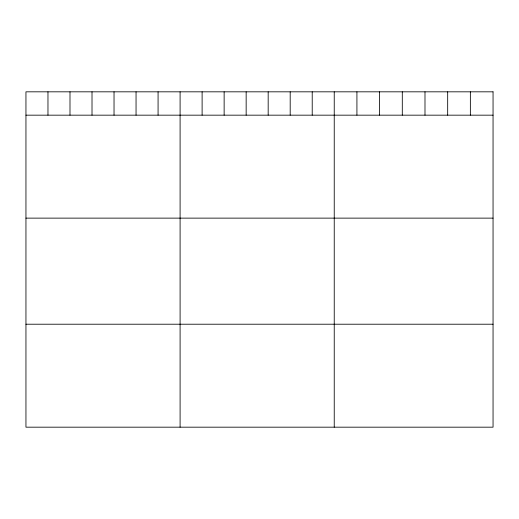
<?xml version="1.0" encoding="UTF-8"?>
<svg xmlns="http://www.w3.org/2000/svg" width="519" height="519" viewBox="0 0 519 519"><rect width="100%" height="100%" fill="white"/><g stroke="black" fill="none" stroke-linecap="round" stroke-linejoin="round"><path stroke-width="0.78" d="M25.95 115.166L493.05 115.166M25.95 218.129L493.05 218.129M25.95 324.213L493.05 324.213M470.363 91.824L470.363 115.166M447.676 91.824L447.676 115.166M424.99 91.824L424.99 115.166M402.296 91.824L402.296 115.166M379.61 91.824L379.61 115.166M356.923 91.824L356.923 115.166M334.236 91.824L334.236 427.176M312.217 91.824L312.217 115.166M290.192 91.824L290.192 115.166M268.174 91.824L268.174 115.166M246.155 91.824L246.155 115.166M224.137 91.824L224.137 115.166M202.112 91.824L202.112 115.166M180.093 91.824L180.093 427.176M158.074 91.824L158.074 115.166M136.049 91.824L136.049 115.166M114.031 91.824L114.031 115.166M92.012 91.824L92.012 115.166M69.994 91.824L69.994 115.166M47.969 91.824L47.969 115.166M493.05 91.824L25.95 91.824L25.95 427.176L493.05 427.176L493.05 91.824"/></g></svg>
